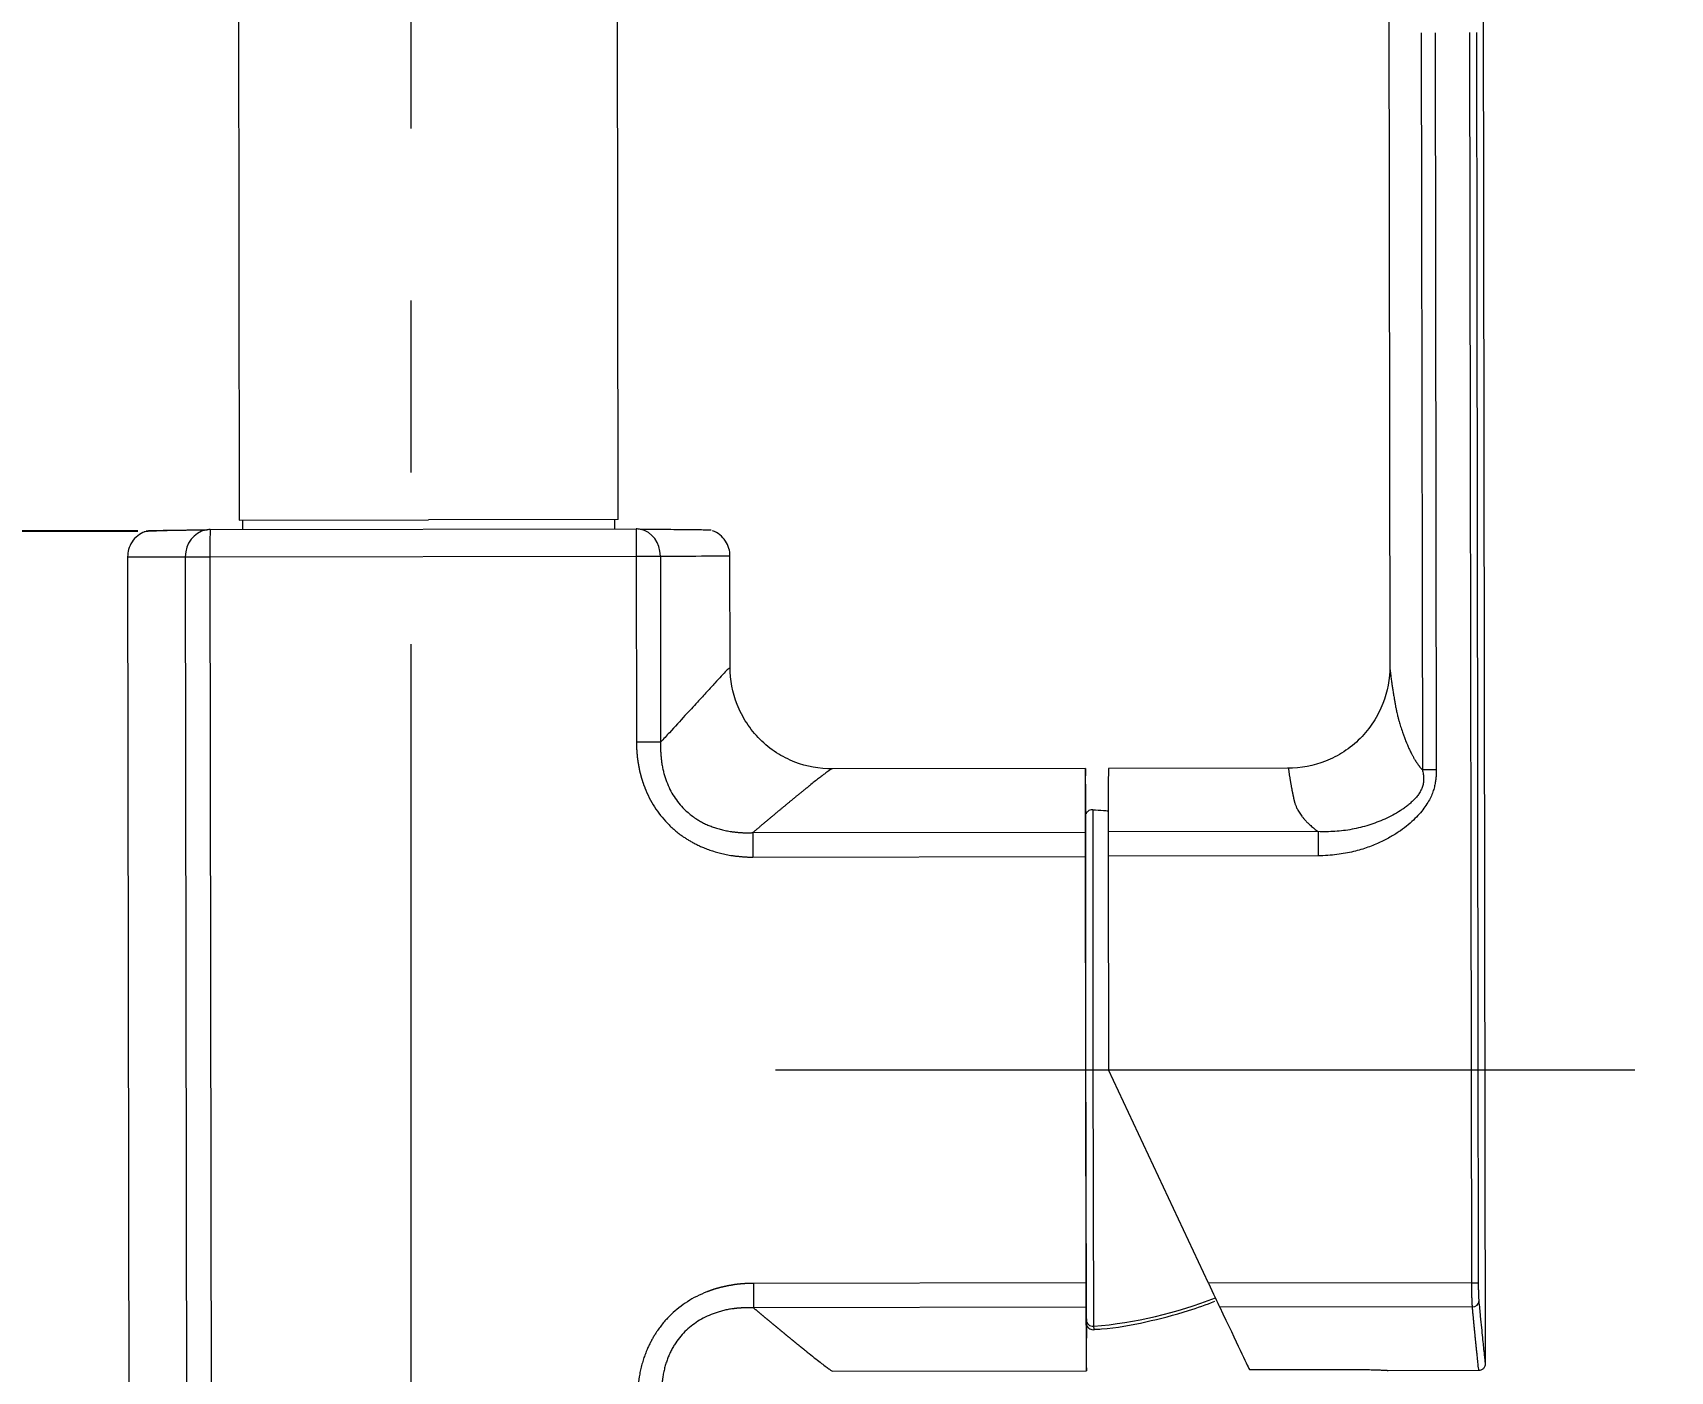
# Model space of a CAD drawing. Header units: millimetres. Extents: x 15183 to 15777, y -3358 to -2518.
# Drawn here: x 15282.4 to 15403.4, y -2968.8 to -2869.9 of the extents above; entities that cross this region are included whole.
import ezdxf

# ---------------------------------------------------------------- set-up
doc = ezdxf.new("R2010")
doc.units = ezdxf.units.MM
doc.linetypes.add('CENTERX2', pattern=[101.6, 63.5, -12.7, 12.7, -12.7])
doc.layers.add('CENTER', color=1, linetype='CENTERX2', lineweight=15)
doc.layers.add('DIM_', color=5, linetype='Continuous', lineweight=9)
doc.styles.get("Standard").update_dxf_attribs({"font": 'arial.ttf'})
doc.dimstyles.new('사본(2) STANDARD', dxfattribs={"dimscale": 0, "dimtxt": 4, "dimasz": 4, "dimexe": 1.25, "dimexo": 0.625, "dimgap": 1.5, "dimtad": 3, "dimtih": 1, "dimtoh": 1, "dimdec": 1, "dimzin": 9, "dimdsep": 46, "dimtxsty": 'Standard', "dimcen": 2.5, "dimclrd": 5, "dimclre": 5, "dimclrt": 5, "dimadec": 0, "dimazin": 0, "dimtfac": 1, "dimtdec": 1, "dimtmove": 0, "dimatfit": 3, "dimfxl": 1.25, "dimtfill": 1, "dimtolj": 1, "dimtzin": 0, "dimarcsym": 0})

# ---------------------------------------------------------------- blocks, each defined once
blk = doc.blocks.new('*D3')
at = {"layer": 'Defpoints', "color": 0, "transparency": 16777216}
for p in [(15499.23, -2698.98, 0), (15677.36, -2727.19, 0), (15544.69, -2774.91), (15389.53, -3036.59, 0), (15677.36, -3115.61, 0)]:
    blk.add_point(p, dxfattribs=at)
at = {"layer": 'DIM_', "color": 5, "lineweight": -2, "transparency": 16777216}
for start, end in [(252.71832, 260.18354), (261.81462, 269.28168)]:
    blk.add_arc((15677.36, -2150.75), 638.11, start, end, dxfattribs=at)
at = {"layer": 'DIM_', "color": 5, "transparency": 16777216}
for points in [[(15487.39, -2761.32), (15488.2, -2758.78), (15480.17, -2757.63)], [(15669.37, -2787.47), (15669.35, -2790.14), (15677.36, -2788.86)]]:
    blk.add_solid(points, dxfattribs=at)
at = {"layer": 'DIM_', "color": 5, "transparency": 16777216, "insert": (15577.54, -2781), "char_height": 8, "attachment_point": 5, "bg_fill": 3, "box_fill_scale": 1.1, "bg_fill_color": 256, "bg_fill_true_color": 13158600, "bg_fill_transparency": 0}
blk.add_mtext('\\A1;18°', dxfattribs=at)
blk = doc.blocks.new('*D12')
at = {"layer": 'Defpoints', "color": 0, "transparency": 16777216}
for p in [(15262.81, -2906.7), (15290.78, -2906.7), (15284.6, -3036.61)]:
    blk.add_point(p, dxfattribs=at)
at = {"layer": 'DIM_', "color": 5, "lineweight": -2, "transparency": 16777216}
for p, q in [((15290.16, -2906.7), (15261.56, -2906.7)), ((15262.81, -2914.7), (15262.81, -2966.07)), ((15262.81, -3028.61), (15262.81, -2977.24)), ((15283.98, -3036.61), (15261.56, -3036.61))]:
    blk.add_line(p, q, dxfattribs=at)
at = {"layer": 'DIM_', "color": 5, "transparency": 16777216}
for points in [[(15261.48, -2914.7), (15264.15, -2914.7), (15262.81, -2906.7)], [(15261.48, -3028.61), (15264.15, -3028.61), (15262.81, -3036.61)]]:
    blk.add_solid(points, dxfattribs=at)
at = {"layer": 'DIM_', "color": 5, "transparency": 16777216, "insert": (15262.81, -2971.66), "char_height": 8, "attachment_point": 5, "bg_fill": 3, "box_fill_scale": 1.1, "bg_fill_color": 256, "bg_fill_true_color": 13158600, "bg_fill_transparency": 0}
blk.add_mtext('\\A1;129.9', dxfattribs=at)

msp = doc.modelspace()

# ---------------------------------------------------------------- linework, layer by layer
at = {"linetype": 'Continuous', "lineweight": 18}
for p, q in [((15297.52, -2817.97), (15297.65, -2905.89)), ((15325.65, -2905.85), (15325.52, -2817.29)), ((15389.75, -2968.2), (15389.59, -2863.19)), ((15382.59, -2864.74), (15382.67, -2916.74)), ((15297.65, -2905.89), (15311.63, -2905.87)), ((15297.9, -2905.89), (15297.9, -2906.59)), ((15325.65, -2905.85), (15311.63, -2905.87)), ((15325.4, -2906.55), (15325.4, -2905.85)), ((15295.48, -2906.59), (15326.98, -2906.54)), ((15289.4, -2908.6), (15289.59, -3031.6)), ((15333.93, -2916.81), (15333.91, -2908.53)), ((15382.67, -2916.71), (15382.67, -2916.71)), ((15328.79, -2922.29), (15327, -2922.29)), ((15360.18, -2924.24), (15341.41, -2924.27)), ((15375.18, -2924.22), (15361.88, -2924.24)), ((15360.16, -2930.74), (15360.21, -2962.24)), ((15361.86, -2930.71), (15361.88, -2946.49)), ((15369.27, -2962.26), (15361.88, -2946.49)), ((15341.48, -2968.77), (15360.25, -2968.74)), ((15372.29, -2968.65), (15379.95, -2968.64)), ((15382.52, -2968.71), (15389.26, -2968.7))]:
    msp.add_line(p, q, dxfattribs=at)
at = {"linetype": 'Continuous', "lineweight": 13}
for p, q in [((15384.99, -2869.88), (15385.08, -2924.34)), ((15386.02, -2869.88), (15386.1, -2924.34)), ((15388.73, -2962.23), (15388.59, -2869.87)), ((15389.23, -2962.23), (15389.09, -2869.87)), ((15293.66, -2908.6), (15295.48, -2908.59)), ((15293.66, -2908.6), (15293.85, -3031.6)), ((15295.48, -2908.59), (15326.98, -2908.54)), ((15295.48, -2908.59), (15295.67, -3031.59)), ((15326.98, -2908.54), (15327, -2922.29)), ((15326.98, -2908.54), (15328.77, -2908.54)), ((15328.77, -2908.54), (15328.79, -2922.29)), ((15335.6, -2928.97), (15360.16, -2928.94)), ((15377.36, -2928.9), (15361.86, -2928.92)), ((15377.36, -2930.69), (15361.86, -2930.71)), ((15335.6, -2930.78), (15360.16, -2930.74)), ((15360.21, -2962.24), (15335.65, -2962.28)), ((15388.73, -2962.23), (15369.27, -2962.26)), ((15388.73, -2962.23), (15389.23, -2962.23)), ((15360.21, -2964.05), (15335.66, -2964.09)), ((15388.77, -2964.02), (15370.11, -2964.05))]:
    msp.add_line(p, q, dxfattribs=at)
at = {"linetype": 'Continuous', "lineweight": 18}
msp.add_polyline3d([(15386.1, -2924.34, 0), (15386.08, -2924.34, 0), (15386.06, -2924.34, 0), (15386.04, -2924.34, 0), (15386.02, -2924.34, 0), (15385.99, -2924.34, 0), (15385.97, -2924.34, 0), (15385.95, -2924.34, 0), (15385.93, -2924.34, 0), (15385.91, -2924.34, 0), (15385.89, -2924.34, 0), (15385.87, -2924.34, 0), (15385.84, -2924.34, 0), (15385.82, -2924.34, 0), (15385.8, -2924.34, 0), (15385.78, -2924.34, 0), (15385.76, -2924.34, 0), (15385.74, -2924.34, 0), (15385.72, -2924.34, 0), (15385.7, -2924.34, 0), (15385.67, -2924.34, 0), (15385.65, -2924.34, 0), (15385.63, -2924.34, 0), (15385.61, -2924.34, 0), (15385.59, -2924.34, 0), (15385.57, -2924.34, 0), (15385.55, -2924.34, 0), (15385.53, -2924.34, 0), (15385.51, -2924.34, 0), (15385.49, -2924.34, 0), (15385.47, -2924.34, 0), (15385.45, -2924.34, 0), (15385.43, -2924.34, 0), (15385.41, -2924.34, 0), (15385.39, -2924.34, 0), (15385.37, -2924.34, 0), (15385.35, -2924.34, 0), (15385.33, -2924.34, 0), (15385.31, -2924.34, 0), (15385.29, -2924.34, 0), (15385.27, -2924.34, 0), (15385.25, -2924.34, 0), (15385.23, -2924.34, 0), (15385.21, -2924.34, 0), (15385.19, -2924.34, 0), (15385.17, -2924.34, 0), (15385.15, -2924.34, 0), (15385.13, -2924.34, 0), (15385.11, -2924.34, 0), (15385.1, -2924.34, 0), (15385.08, -2924.34, 0)], dxfattribs=at)
at = {"linetype": 'Continuous', "lineweight": 13}
for centre, major_axis, ratio, start_param, end_param in [((15295.49, -2908.59), (0, 2), 0.913269, 0.175856, 1.570796), ((15295.49, -2908.59), (0, 2), 0.001544, 0, 1.570796), ((15326.98, -2908.54), (0, 2), 0.001544, 0, 1.570796), ((15326.98, -2908.54), (0, 2), 0.894568, 4.712389, 6.108434), ((15360.76, -2946.49), (-0.03, 19.21), 0.001544, 6.283105, 9.264834), ((15377.37, -2930.69), (0, -2), 0.001544, 3.603601, 4.712389), ((15335.66, -2962.28), (0, -2), 0.001544, 4.712389, 5.841588), ((15358, -2933.98), (32, 0.36), 0.987235, 4.788479, 5.078354), ((15388.77, -2963.57), (-0.498, -0.047), 0.894381, 1.487293, 3.038196), ((15360.74, -2964.96), (0.5, 0.006), 0.987235, 3.1319, 4.788479), ((15360.76, -2946.49), (-0.03, 19.21), 0.001544, 2.981649, 3.141779)]:
    msp.add_ellipse(centre, major_axis=major_axis, ratio=ratio, start_param=start_param, end_param=end_param, dxfattribs=at)
at = {"linetype": 'Continuous', "lineweight": 18}
for centre, major_axis, ratio, start_param, end_param in [((15295.49, -2908.59), (0, 2), 0.913269, 0, 0.175856), ((15326.98, -2908.54), (0, 2), 0.894568, 6.108434, 6.283185), ((15361.95, -2968.87), (-0.07, 44.62), 0.001544, 6.283185, 6.745195), ((15360.22, -2946.49), (-0.03, 18.71), 0.001544, 6.283108, 9.176968), ((15360.22, -2946.49), (0.03, -18.7), 0.001544, 3.141593, 6.283185), ((15335.61, -2930.78), (0, 2), 0.001544, 0.441598, 1.570797), ((15360.16, -2930.74), (0, 2), 0.001544, 0.441597, 1.570796), ((15361.86, -2930.71), (0, -2), 0.001544, 3.603602, 4.712389), ((15360.21, -2962.24), (0, 2), 0.001544, 1.570796, 2.699996), ((15369.27, -2962.26), (-0.94, 2), 0.001268, 1.570205, 2.678992), ((15351.45, -2924.13), (-20.88, 44.59), 0.001268, 2.678992, 3.082705)]:
    msp.add_ellipse(centre, major_axis=major_axis, ratio=ratio, start_param=start_param, end_param=end_param, dxfattribs=at)
for points, knots in [([(15290.67, -2906.74), (15290.48, -2906.81), (15290.13, -2907.02), (15289.7, -2907.48), (15289.45, -2908.03), (15289.4, -2908.41), (15289.4, -2908.6)], [0, 0, 0, 0, 0.255061, 0.514371, 0.765996, 1, 1, 1, 1]), ([(15295.16, -2906.63), (15294.47, -2906.63), (15293.2, -2906.65), (15291.73, -2906.68), (15290.81, -2906.72), (15290.6, -2906.76), (15290.6, -2906.77)], [0, 0, 0, 0, 0.24024, 0.492885, 0.746105, 1, 1, 1, 1]), ([(15295.27, -2906.63), (15294.82, -2906.63), (15293.72, -2906.64), (15292.27, -2906.66), (15291.17, -2906.68), (15290.84, -2906.69), (15290.78, -2906.7)], [0, 0, 0, 0, 0.171502, 0.447338, 0.723471, 1, 1, 1, 1]), ([(15332.53, -2906.64), (15332.46, -2906.63), (15332.14, -2906.62), (15331.04, -2906.6), (15329.41, -2906.59), (15328.04, -2906.58), (15327.29, -2906.58)], [0, 0, 0, 0, 0.253452, 0.506541, 0.759357, 1, 1, 1, 1]), ([(15333.91, -2908.53), (15333.91, -2908.34), (15333.86, -2907.96), (15333.61, -2907.41), (15333.18, -2906.95), (15332.83, -2906.75), (15332.63, -2906.67)], [0, 0, 0, 0, 0.234004, 0.485629, 0.744939, 1, 1, 1, 1]), ([(15328.77, -2908.54), (15332.07, -2908.54), (15333.85, -2908.53), (15333.91, -2908.53), (15333.91, -2908.53)], [0, 0, 0, 0, 0.959528, 1, 1, 1, 1]), ([(15341.5, -2924.27), (15340.51, -2924.27), (15339.09, -2924.01), (15337.31, -2923.11), (15336.09, -2922.12), (15335.11, -2920.91), (15334.19, -2919.14), (15333.93, -2917.71), (15333.93, -2916.73)], [0, 0, 0, 0, 0.239287, 0.368258, 0.500018, 0.631775, 0.76074, 1, 1, 1, 1]), ([(15382.67, -2916.65), (15382.67, -2917.63), (15382.41, -2919.06), (15381.5, -2920.84), (15380.52, -2922.05), (15379.31, -2923.04), (15377.53, -2923.95), (15376.11, -2924.22), (15375.12, -2924.22)], [0, 0, 0, 0, 0.239258, 0.368244, 0.500025, 0.631803, 0.760779, 1, 1, 1, 1]), ([(15360.21, -2927.8), (15360.2, -2925.43), (15360.18, -2922.88), (15360.16, -2925.81), (15360.16, -2928.94)], [0, 0, 0, 0, 0.465312, 1, 1, 1, 1]), ([(15360.73, -2927.29), (15360.68, -2927.28), (15360.58, -2927.28), (15360.44, -2927.34), (15360.33, -2927.42), (15360.26, -2927.51), (15360.24, -2927.56), (15360.23, -2927.59)], [0, 0, 0, 0, 0.215125, 0.478451, 0.691978, 0.872751, 1, 1, 1, 1]), ([(15361.86, -2927.39), (15361.75, -2927.38), (15361.37, -2927.35), (15361, -2927.33), (15360.74, -2927.32)], [0, 0, 0, 0, 0.31646, 1, 1, 1, 1]), ([(15360.21, -2964.05), (15360.23, -2967.18), (15360.25, -2970.11), (15360.27, -2967.54), (15360.27, -2965.14)], [0, 0, 0, 0, 0.532951, 1, 1, 1, 1]), ([(15360.8, -2965.67), (15360.99, -2965.67), (15362.29, -2965.6), (15364.64, -2965.17), (15367.42, -2964.44), (15369.1, -2963.85), (15369.75, -2963.59)], [0, 0, 0, 0, 0.062955, 0.42248, 0.774393, 1, 1, 1, 1]), ([(15360.26, -2965.34), (15360.26, -2965.34), (15360.27, -2965.37), (15360.3, -2965.44), (15360.37, -2965.54), (15360.49, -2965.65), (15360.66, -2965.7), (15360.79, -2965.71), (15360.85, -2965.69), (15360.86, -2965.69)], [0, 0, 0, 0, 0.009829, 0.12847, 0.302139, 0.510735, 0.73888, 0.973746, 1, 1, 1, 1]), ([(15389.25, -2968.7), (15389.31, -2968.7), (15389.44, -2968.68), (15389.61, -2968.56), (15389.73, -2968.38), (15389.75, -2968.26), (15389.75, -2968.19)], [0, 0, 0, 0, 0.244571, 0.500379, 0.756005, 1, 1, 1, 1]), ([(15379.95, -2968.64), (15380.03, -2968.64), (15380.12, -2968.64), (15380.29, -2968.64), (15380.45, -2968.64), (15380.62, -2968.64), (15380.72, -2968.64), (15380.74, -2968.64), (15380.78, -2968.64), (15380.8, -2968.64), (15380.86, -2968.64), (15380.9, -2968.65), (15381.02, -2968.65), (15381.17, -2968.65), (15381.32, -2968.66), (15381.43, -2968.66), (15381.48, -2968.66), (15381.53, -2968.66), (15381.56, -2968.66), (15381.58, -2968.66), (15381.66, -2968.67), (15381.79, -2968.67), (15381.96, -2968.68), (15382.06, -2968.68), (15382.13, -2968.69), (15382.16, -2968.69), (15382.2, -2968.69), (15382.22, -2968.69), (15382.28, -2968.69), (15382.35, -2968.7), (15382.41, -2968.7), (15382.45, -2968.7), (15382.46, -2968.7), (15382.48, -2968.7), (15382.49, -2968.71), (15382.52, -2968.71), (15382.54, -2968.71), (15382.55, -2968.71), (15382.55, -2968.71), (15382.55, -2968.71)], [0, 0, 0, 0, 0.062473, 0.062473, 0.124947, 0.18742, 0.18742, 0.203039, 0.203039, 0.218657, 0.218657, 0.249894, 0.249894, 0.312367, 0.374841, 0.374841, 0.406077, 0.421696, 0.421696, 0.437314, 0.437314, 0.499788, 0.562261, 0.624735, 0.624735, 0.655971, 0.655971, 0.687208, 0.687208, 0.749682, 0.812155, 0.812155, 0.843392, 0.843392, 0.874628, 0.874628, 0.937102, 0.999575, 1, 1, 1, 1])]:
    msp.add_open_spline(points, degree=3, knots=knots, dxfattribs=at)
for points in [[(15289.4, -2908.6), (15289.4, -2908.6), (15290.82, -2908.6), (15293.66, -2908.6)], [(15386.1, -2924.34), (15386.1, -2924.43), (15386.1, -2924.62), (15386.08, -2924.91), (15386.05, -2925.2), (15385.99, -2925.51), (15385.89, -2925.87), (15385.75, -2926.25), (15385.55, -2926.65), (15385.28, -2927.07), (15384.95, -2927.5), (15384.54, -2927.94), (15384.05, -2928.39), (15383.47, -2928.84), (15382.78, -2929.27), (15381.99, -2929.69), (15381.07, -2930.07), (15380.01, -2930.39), (15378.78, -2930.62), (15377.86, -2930.68), (15377.36, -2930.69)], [(15389.27, -2963.57), (15389.27, -2963.52), (15389.26, -2963.39), (15389.25, -2963.14), (15389.24, -2962.87), (15389.23, -2962.58), (15389.23, -2962.35), (15389.23, -2962.23)]]:
    msp.add_open_spline(points, degree=3, dxfattribs=at)
at = {"linetype": 'Continuous', "lineweight": 13}
for points, knots in [([(15333.93, -2916.79), (15333.93, -2916.78), (15333.89, -2916.79), (15333.67, -2916.99), (15333.3, -2917.38), (15332.82, -2917.91), (15332.22, -2918.55), (15331.49, -2919.35), (15330.57, -2920.35), (15329.64, -2921.37), (15329.01, -2922.05), (15328.79, -2922.29)], [0, 0, 0, 0, 0.101195, 0.221878, 0.338768, 0.448049, 0.553609, 0.664707, 0.789023, 0.928078, 1, 1, 1, 1]), ([(15382.67, -2916.71), (15382.67, -2916.72), (15382.67, -2916.72), (15382.67, -2916.75), (15382.67, -2916.8), (15382.68, -2916.9), (15382.7, -2917.07), (15382.73, -2917.29), (15382.75, -2917.5), (15382.78, -2917.66), (15382.8, -2917.86), (15382.84, -2918.11), (15382.88, -2918.4), (15382.94, -2918.73), (15382.98, -2918.97), (15383, -2919.12), (15383.01, -2919.17), (15383.02, -2919.21), (15383.03, -2919.25), (15383.03, -2919.28), (15383.04, -2919.3), (15383.04, -2919.32), (15383.04, -2919.35), (15383.05, -2919.37), (15383.05, -2919.39), (15383.06, -2919.42), (15383.06, -2919.47), (15383.08, -2919.56), (15383.1, -2919.68), (15383.13, -2919.81), (15383.15, -2919.95), (15383.19, -2920.11), (15383.23, -2920.3), (15383.29, -2920.52), (15383.37, -2920.8), (15383.47, -2921.14), (15383.59, -2921.49), (15383.7, -2921.82), (15383.79, -2922.06), (15383.88, -2922.29), (15383.98, -2922.51), (15384.06, -2922.72), (15384.15, -2922.89), (15384.21, -2923.02), (15384.27, -2923.13), (15384.32, -2923.23), (15384.36, -2923.31), (15384.41, -2923.4), (15384.45, -2923.48), (15384.5, -2923.55), (15384.54, -2923.62), (15384.58, -2923.68), (15384.61, -2923.74), (15384.65, -2923.8), (15384.69, -2923.85), (15384.73, -2923.91), (15384.77, -2923.96), (15384.81, -2924.01), (15384.85, -2924.06), (15384.88, -2924.11), (15384.92, -2924.16), (15384.96, -2924.21), (15385, -2924.25), (15385.04, -2924.3), (15385.06, -2924.32), (15385.08, -2924.34)], [0, 0, 0, 0, 0.006768, 0.054687, 0.10255, 0.150357, 0.233196, 0.315948, 0.354374, 0.392483, 0.430299, 0.482762, 0.534345, 0.585303, 0.635849, 0.642089, 0.648229, 0.65427, 0.660211, 0.663236, 0.666232, 0.669199, 0.672138, 0.675047, 0.677927, 0.680777, 0.683598, 0.696153, 0.708663, 0.721127, 0.733547, 0.745931, 0.761868, 0.777842, 0.79389, 0.817773, 0.84282, 0.857378, 0.873105, 0.883394, 0.895606, 0.909752, 0.916792, 0.923843, 0.930905, 0.935583, 0.940193, 0.944738, 0.949217, 0.95363, 0.95715, 0.960608, 0.964004, 0.967337, 0.970609, 0.97382, 0.97697, 0.980059, 0.983088, 0.986056, 0.988964, 0.991812, 0.994601, 0.99733, 1, 1, 1, 1]), ([(15327, -2922.29), (15327, -2922.31), (15327, -2922.34), (15327, -2922.39), (15327, -2922.44), (15327, -2922.49), (15327, -2922.55), (15327.01, -2922.6), (15327.01, -2922.65), (15327.01, -2922.7), (15327.01, -2922.75), (15327.01, -2922.8), (15327.02, -2922.85), (15327.02, -2922.9), (15327.02, -2922.95), (15327.03, -2923), (15327.03, -2923.05), (15327.03, -2923.1), (15327.04, -2923.14), (15327.04, -2923.19), (15327.05, -2923.24), (15327.05, -2923.29), (15327.06, -2923.34), (15327.06, -2923.39), (15327.07, -2923.44), (15327.07, -2923.48), (15327.08, -2923.53), (15327.09, -2923.58), (15327.09, -2923.63), (15327.1, -2923.67), (15327.11, -2923.72), (15327.11, -2923.77), (15327.12, -2923.81), (15327.13, -2923.86), (15327.14, -2923.91), (15327.14, -2923.95), (15327.15, -2924), (15327.16, -2924.04), (15327.17, -2924.09), (15327.18, -2924.13), (15327.19, -2924.18), (15327.19, -2924.22), (15327.2, -2924.27), (15327.21, -2924.31), (15327.22, -2924.36), (15327.23, -2924.4), (15327.24, -2924.45), (15327.25, -2924.49), (15327.26, -2924.53), (15327.27, -2924.58), (15327.28, -2924.62), (15327.3, -2924.66), (15327.31, -2924.7), (15327.32, -2924.75), (15327.33, -2924.79), (15327.34, -2924.83), (15327.35, -2924.87), (15327.36, -2924.92), (15327.38, -2924.96), (15327.39, -2925), (15327.4, -2925.04), (15327.41, -2925.08), (15327.43, -2925.12), (15327.44, -2925.16), (15327.45, -2925.2), (15327.47, -2925.24), (15327.48, -2925.28), (15327.49, -2925.32), (15327.51, -2925.36), (15327.52, -2925.4), (15327.53, -2925.44), (15327.55, -2925.48), (15327.56, -2925.52), (15327.58, -2925.55), (15327.59, -2925.59), (15327.61, -2925.63), (15327.71, -2925.9), (15327.94, -2926.4), (15328.32, -2927.08), (15328.77, -2927.7), (15329.27, -2928.28), (15329.83, -2928.81), (15330.31, -2929.18), (15330.68, -2929.42), (15330.91, -2929.56), (15331.15, -2929.7), (15331.41, -2929.83), (15331.67, -2929.96), (15331.98, -2930.1), (15332.32, -2930.23), (15332.71, -2930.36), (15333.11, -2930.48), (15333.53, -2930.57), (15333.85, -2930.64), (15334.07, -2930.67), (15334.17, -2930.68), (15334.27, -2930.7), (15334.38, -2930.71), (15334.48, -2930.72), (15334.59, -2930.73), (15334.69, -2930.74), (15334.79, -2930.75), (15334.89, -2930.76), (15335, -2930.77), (15335.1, -2930.77), (15335.2, -2930.78), (15335.3, -2930.78), (15335.4, -2930.78), (15335.5, -2930.78), (15335.57, -2930.78), (15335.6, -2930.78)], [0, 0, 0, 0, 0.003803, 0.007596, 0.011379, 0.015151, 0.018912, 0.022662, 0.026402, 0.030132, 0.03385, 0.037558, 0.041255, 0.044941, 0.048616, 0.052281, 0.055934, 0.059577, 0.063208, 0.066829, 0.070439, 0.074037, 0.077625, 0.081202, 0.084767, 0.088322, 0.091865, 0.095398, 0.098919, 0.10243, 0.105929, 0.109417, 0.112895, 0.116361, 0.119816, 0.12326, 0.126694, 0.130116, 0.133527, 0.136927, 0.140317, 0.143695, 0.147062, 0.150418, 0.153763, 0.157097, 0.160419, 0.163731, 0.167031, 0.17032, 0.173598, 0.176865, 0.18012, 0.183364, 0.186597, 0.189819, 0.19303, 0.196229, 0.199417, 0.202594, 0.205759, 0.208914, 0.212057, 0.215189, 0.218309, 0.221419, 0.224517, 0.227604, 0.230679, 0.233744, 0.236797, 0.23984, 0.242871, 0.245891, 0.2489, 0.251897, 0.254884, 0.314139, 0.371921, 0.428219, 0.482986, 0.540161, 0.598536, 0.617742, 0.637608, 0.658135, 0.679321, 0.701162, 0.723652, 0.752774, 0.782794, 0.813719, 0.845544, 0.878257, 0.886057, 0.893831, 0.901579, 0.909303, 0.917001, 0.924674, 0.932322, 0.939944, 0.947541, 0.955113, 0.962659, 0.97018, 0.977674, 0.985142, 0.992584, 1, 1, 1, 1]), ([(15328.79, -2922.29), (15328.79, -2922.3), (15328.79, -2922.33), (15328.79, -2922.38), (15328.79, -2922.42), (15328.79, -2922.47), (15328.79, -2922.52), (15328.79, -2922.56), (15328.78, -2922.61), (15328.78, -2922.65), (15328.78, -2922.7), (15328.78, -2922.74), (15328.79, -2922.78), (15328.79, -2922.83), (15328.79, -2922.87), (15328.79, -2922.92), (15328.79, -2922.96), (15328.79, -2923), (15328.79, -2923.04), (15328.8, -2923.09), (15328.8, -2923.13), (15328.8, -2923.17), (15328.8, -2923.21), (15328.81, -2923.25), (15328.81, -2923.29), (15328.81, -2923.34), (15328.82, -2923.38), (15328.82, -2923.42), (15328.82, -2923.46), (15328.83, -2923.5), (15328.83, -2923.54), (15328.84, -2923.57), (15328.84, -2923.61), (15328.84, -2923.65), (15328.85, -2923.69), (15328.85, -2923.73), (15328.87, -2923.87), (15328.91, -2924.11), (15328.99, -2924.44), (15329.07, -2924.75), (15329.2, -2925.16), (15329.4, -2925.64), (15329.69, -2926.19), (15330.03, -2926.69), (15330.39, -2927.1), (15330.73, -2927.43), (15331.05, -2927.7), (15331.36, -2927.92), (15331.67, -2928.11), (15331.96, -2928.27), (15332.27, -2928.42), (15332.59, -2928.54), (15332.93, -2928.66), (15333.28, -2928.76), (15333.65, -2928.84), (15333.92, -2928.89), (15334.1, -2928.91), (15334.17, -2928.92), (15334.25, -2928.93), (15334.32, -2928.94), (15334.4, -2928.95), (15334.48, -2928.95), (15334.56, -2928.96), (15334.64, -2928.97), (15334.72, -2928.97), (15334.81, -2928.98), (15334.89, -2928.98), (15334.98, -2928.98), (15335.06, -2928.98), (15335.15, -2928.98), (15335.24, -2928.98), (15335.33, -2928.98), (15335.42, -2928.98), (15335.51, -2928.98), (15335.57, -2928.98), (15335.6, -2928.97)], [0, 0, 0, 0, 0.004267, 0.008513, 0.012738, 0.016941, 0.021123, 0.025283, 0.029421, 0.033537, 0.037631, 0.041703, 0.045753, 0.049781, 0.053786, 0.057769, 0.061729, 0.065667, 0.069582, 0.073475, 0.077344, 0.08119, 0.085014, 0.088814, 0.092591, 0.096345, 0.100076, 0.103783, 0.107466, 0.111126, 0.114762, 0.118375, 0.121963, 0.125528, 0.129069, 0.132586, 0.136078, 0.167953, 0.198915, 0.22895, 0.258046, 0.316044, 0.371895, 0.427409, 0.482441, 0.519902, 0.557615, 0.595625, 0.625789, 0.656459, 0.687647, 0.719364, 0.751425, 0.78473, 0.819267, 0.85502, 0.86174, 0.868564, 0.875491, 0.882522, 0.889656, 0.896892, 0.90423, 0.911669, 0.919208, 0.926848, 0.934587, 0.942425, 0.950361, 0.958394, 0.966525, 0.974751, 0.983073, 0.99149, 1, 1, 1, 1]), ([(15341.43, -2924.27), (15341.43, -2924.27), (15341.41, -2924.28), (15341.36, -2924.3), (15341.27, -2924.36), (15341.15, -2924.45), (15340.99, -2924.57), (15340.78, -2924.73), (15340.53, -2924.92), (15340.23, -2925.15), (15339.99, -2925.34), (15339.84, -2925.47), (15339.79, -2925.51), (15339.74, -2925.55), (15339.68, -2925.59), (15339.63, -2925.64), (15339.58, -2925.68), (15339.52, -2925.72), (15339.46, -2925.77), (15339.41, -2925.82), (15339.35, -2925.86), (15339.29, -2925.91), (15339.23, -2925.96), (15339.17, -2926.01), (15339.11, -2926.06), (15339.05, -2926.11), (15338.98, -2926.16), (15338.92, -2926.21), (15338.86, -2926.26), (15338.79, -2926.32), (15338.72, -2926.37), (15338.66, -2926.43), (15338.59, -2926.48), (15338.52, -2926.54), (15338.45, -2926.6), (15338.38, -2926.65), (15338.31, -2926.71), (15338.24, -2926.77), (15338.17, -2926.83), (15338.09, -2926.89), (15338.02, -2926.95), (15337.94, -2927.02), (15337.87, -2927.08), (15337.79, -2927.14), (15337.71, -2927.21), (15337.63, -2927.27), (15337.55, -2927.34), (15337.47, -2927.4), (15337.39, -2927.47), (15337.31, -2927.54), (15337.23, -2927.61), (15337.15, -2927.68), (15337.06, -2927.75), (15336.98, -2927.82), (15336.89, -2927.89), (15336.8, -2927.96), (15336.72, -2928.04), (15336.63, -2928.11), (15336.54, -2928.19), (15336.45, -2928.26), (15336.36, -2928.34), (15336.27, -2928.41), (15336.18, -2928.49), (15336.08, -2928.57), (15335.99, -2928.65), (15335.89, -2928.73), (15335.8, -2928.81), (15335.7, -2928.89), (15335.64, -2928.95), (15335.6, -2928.97)], [0, 0, 0, 0, 0.0324, 0.082398, 0.132531, 0.182877, 0.233511, 0.290949, 0.349037, 0.407873, 0.467557, 0.476029, 0.484521, 0.493034, 0.501568, 0.510123, 0.518699, 0.527298, 0.535918, 0.54456, 0.553225, 0.561913, 0.570623, 0.579357, 0.588114, 0.596895, 0.6057, 0.614529, 0.623382, 0.63226, 0.641162, 0.65009, 0.659043, 0.668022, 0.677026, 0.686057, 0.695113, 0.704196, 0.713306, 0.722442, 0.731605, 0.740796, 0.750014, 0.75926, 0.768534, 0.777836, 0.787167, 0.796525, 0.805913, 0.81533, 0.824775, 0.83425, 0.843755, 0.853289, 0.862853, 0.872448, 0.882072, 0.891727, 0.901413, 0.91113, 0.920878, 0.930657, 0.940467, 0.950309, 0.960183, 0.970089, 0.980027, 0.989997, 1, 1, 1, 1]), ([(15375.18, -2924.22), (15375.18, -2924.22), (15375.18, -2924.22), (15375.18, -2924.25), (15375.19, -2924.3), (15375.2, -2924.38), (15375.21, -2924.47), (15375.22, -2924.57), (15375.24, -2924.67), (15375.25, -2924.78), (15375.27, -2924.88), (15375.29, -2924.99), (15375.3, -2925.09), (15375.32, -2925.19), (15375.34, -2925.29), (15375.35, -2925.38), (15375.37, -2925.47), (15375.38, -2925.56), (15375.4, -2925.64), (15375.42, -2925.72), (15375.43, -2925.79), (15375.44, -2925.86), (15375.46, -2925.92), (15375.47, -2925.98), (15375.48, -2926.03), (15375.49, -2926.08), (15375.5, -2926.13), (15375.51, -2926.17), (15375.51, -2926.2), (15375.52, -2926.24), (15375.53, -2926.28), (15375.54, -2926.32), (15375.55, -2926.35), (15375.55, -2926.39), (15375.56, -2926.43), (15375.57, -2926.47), (15375.58, -2926.51), (15375.59, -2926.55), (15375.6, -2926.59), (15375.61, -2926.64), (15375.62, -2926.69), (15375.64, -2926.75), (15375.66, -2926.81), (15375.69, -2926.89), (15375.72, -2926.98), (15375.76, -2927.08), (15375.81, -2927.19), (15375.88, -2927.32), (15375.96, -2927.46), (15376.06, -2927.61), (15376.17, -2927.77), (15376.3, -2927.92), (15376.44, -2928.09), (15376.61, -2928.27), (15376.83, -2928.47), (15377.08, -2928.68), (15377.27, -2928.82), (15377.36, -2928.9)], [0, 0, 0, 0, 0.021862, 0.083697, 0.140631, 0.191862, 0.238015, 0.279818, 0.31785, 0.352557, 0.384296, 0.413381, 0.440091, 0.464669, 0.487329, 0.508263, 0.527609, 0.545467, 0.561917, 0.577038, 0.590894, 0.603525, 0.61496, 0.625255, 0.634505, 0.642824, 0.650342, 0.657217, 0.66364, 0.669815, 0.6759, 0.681968, 0.688039, 0.694118, 0.700209, 0.706309, 0.712397, 0.718479, 0.724671, 0.731224, 0.738451, 0.746624, 0.755919, 0.766416, 0.778109, 0.790977, 0.805208, 0.821154, 0.838599, 0.856607, 0.874521, 0.892388, 0.910736, 0.930397, 0.952226, 0.976748, 1, 1, 1, 1]), ([(15385.08, -2924.34), (15385.1, -2924.44), (15385.13, -2924.55), (15385.16, -2924.76), (15385.17, -2924.86), (15385.17, -2925.07), (15385.17, -2925.17), (15385.14, -2925.37), (15385.12, -2925.47), (15385.06, -2925.66), (15385.02, -2925.75), (15384.93, -2925.93), (15384.88, -2926.02), (15384.77, -2926.19), (15384.7, -2926.27), (15384.57, -2926.43), (15384.5, -2926.5), (15384.36, -2926.65), (15384.28, -2926.72), (15384.12, -2926.86), (15384.04, -2926.93), (15383.87, -2927.06), (15383.79, -2927.12), (15383.61, -2927.25), (15383.53, -2927.31), (15383.26, -2927.48), (15383.07, -2927.59), (15382.7, -2927.79), (15382.5, -2927.88), (15382.12, -2928.06), (15381.92, -2928.14), (15381.52, -2928.29), (15381.32, -2928.36), (15380.71, -2928.55), (15380.3, -2928.65), (15379.46, -2928.81), (15379.04, -2928.86), (15378.2, -2928.91), (15377.78, -2928.92), (15377.36, -2928.9)], [0, 0, 0, 0, 0.03125, 0.03125, 0.0625, 0.0625, 0.09375, 0.09375, 0.125, 0.125, 0.15625, 0.15625, 0.1875, 0.1875, 0.21875, 0.21875, 0.25, 0.25, 0.28125, 0.28125, 0.3125, 0.3125, 0.34375, 0.34375, 0.375, 0.375, 0.4375, 0.4375, 0.5, 0.5, 0.5625, 0.5625, 0.625, 0.625, 0.75, 0.75, 0.875, 0.875, 1, 1, 1, 1]), ([(15335.65, -2962.28), (15335.64, -2962.28), (15335.6, -2962.28), (15335.55, -2962.28), (15335.49, -2962.28), (15335.44, -2962.28), (15335.39, -2962.28), (15335.34, -2962.29), (15335.29, -2962.29), (15335.23, -2962.29), (15335.18, -2962.29), (15335.13, -2962.29), (15335.08, -2962.3), (15335.03, -2962.3), (15334.98, -2962.3), (15334.93, -2962.31), (15334.87, -2962.31), (15334.82, -2962.31), (15334.77, -2962.32), (15334.72, -2962.32), (15334.67, -2962.33), (15334.62, -2962.33), (15334.57, -2962.34), (15334.52, -2962.34), (15334.48, -2962.35), (15334.43, -2962.35), (15334.38, -2962.36), (15334.33, -2962.37), (15334.28, -2962.37), (15334.23, -2962.38), (15334.18, -2962.39), (15334.14, -2962.39), (15334.09, -2962.4), (15334.04, -2962.41), (15333.99, -2962.42), (15333.95, -2962.43), (15333.9, -2962.43), (15333.85, -2962.44), (15333.81, -2962.45), (15333.76, -2962.46), (15333.71, -2962.47), (15333.67, -2962.48), (15333.62, -2962.49), (15333.58, -2962.5), (15333.53, -2962.51), (15333.49, -2962.52), (15333.44, -2962.53), (15333.4, -2962.54), (15333.35, -2962.55), (15333.31, -2962.56), (15333.26, -2962.57), (15333.22, -2962.58), (15333.18, -2962.59), (15333.13, -2962.6), (15333.09, -2962.62), (15333.05, -2962.63), (15333.01, -2962.64), (15332.96, -2962.65), (15332.92, -2962.66), (15332.88, -2962.68), (15332.84, -2962.69), (15332.8, -2962.7), (15332.75, -2962.71), (15332.71, -2962.73), (15332.67, -2962.74), (15332.63, -2962.75), (15332.59, -2962.77), (15332.55, -2962.78), (15332.51, -2962.8), (15332.47, -2962.81), (15332.43, -2962.82), (15332.39, -2962.84), (15332.35, -2962.85), (15332.31, -2962.87), (15332.28, -2962.88), (15332.24, -2962.9), (15331.96, -2963), (15331.45, -2963.23), (15330.77, -2963.62), (15330.14, -2964.07), (15329.66, -2964.48), (15329.3, -2964.84), (15329.04, -2965.13), (15328.8, -2965.43), (15328.59, -2965.71), (15328.42, -2965.97), (15328.28, -2966.2), (15328.14, -2966.44), (15328.01, -2966.69), (15327.88, -2966.95), (15327.75, -2967.25), (15327.62, -2967.58), (15327.49, -2967.96), (15327.38, -2968.36), (15327.28, -2968.77), (15327.22, -2969.08), (15327.19, -2969.3), (15327.17, -2969.4), (15327.16, -2969.5), (15327.15, -2969.6), (15327.13, -2969.7), (15327.12, -2969.8), (15327.11, -2969.9), (15327.11, -2970), (15327.1, -2970.1), (15327.09, -2970.2), (15327.09, -2970.3), (15327.08, -2970.4), (15327.08, -2970.5), (15327.08, -2970.6), (15327.08, -2970.7), (15327.08, -2970.77), (15327.08, -2970.8)], [0, 0, 0, 0, 0.003915, 0.007819, 0.011712, 0.015593, 0.019462, 0.02332, 0.027166, 0.031, 0.034823, 0.038634, 0.042433, 0.04622, 0.049996, 0.053759, 0.057511, 0.061251, 0.064978, 0.068694, 0.072398, 0.07609, 0.07977, 0.083438, 0.087094, 0.090738, 0.09437, 0.09799, 0.101598, 0.105194, 0.108777, 0.112349, 0.115909, 0.119457, 0.122993, 0.126516, 0.130028, 0.133528, 0.137016, 0.140492, 0.143956, 0.147407, 0.150847, 0.154275, 0.15769, 0.161094, 0.164485, 0.167865, 0.171232, 0.174587, 0.177929, 0.18126, 0.184578, 0.187884, 0.191178, 0.19446, 0.197729, 0.200986, 0.204231, 0.207464, 0.210685, 0.213893, 0.217089, 0.220273, 0.223445, 0.226604, 0.229752, 0.232887, 0.23601, 0.23912, 0.242219, 0.245306, 0.24838, 0.251442, 0.254493, 0.257531, 0.260557, 0.320787, 0.37923, 0.435878, 0.490681, 0.519163, 0.547843, 0.576716, 0.605773, 0.624877, 0.644575, 0.664869, 0.685756, 0.707233, 0.729293, 0.757978, 0.78749, 0.817834, 0.849008, 0.880997, 0.888592, 0.896166, 0.903719, 0.911252, 0.918763, 0.926254, 0.933724, 0.941173, 0.948601, 0.956009, 0.963394, 0.970759, 0.978102, 0.985423, 0.992723, 1, 1, 1, 1]), ([(15388.77, -2964.02), (15388.77, -2964.02), (15388.77, -2964.01), (15388.77, -2964), (15388.77, -2963.99), (15388.77, -2963.98), (15388.77, -2963.97), (15388.77, -2963.96), (15388.77, -2963.95), (15388.77, -2963.94), (15388.77, -2963.93), (15388.77, -2963.92), (15388.77, -2963.91), (15388.77, -2963.89), (15388.76, -2963.88), (15388.76, -2963.87), (15388.76, -2963.86), (15388.76, -2963.85), (15388.76, -2963.84), (15388.76, -2963.82), (15388.76, -2963.81), (15388.76, -2963.8), (15388.76, -2963.78), (15388.76, -2963.77), (15388.76, -2963.76), (15388.76, -2963.75), (15388.76, -2963.73), (15388.76, -2963.72), (15388.76, -2963.71), (15388.76, -2963.69), (15388.76, -2963.68), (15388.75, -2963.66), (15388.75, -2963.65), (15388.75, -2963.64), (15388.75, -2963.62), (15388.75, -2963.61), (15388.75, -2963.59), (15388.75, -2963.58), (15388.75, -2963.56), (15388.75, -2963.55), (15388.75, -2963.54), (15388.75, -2963.52), (15388.75, -2963.51), (15388.75, -2963.49), (15388.75, -2963.48), (15388.75, -2963.46), (15388.75, -2963.44), (15388.75, -2963.43), (15388.75, -2963.41), (15388.75, -2963.4), (15388.75, -2963.38), (15388.75, -2963.37), (15388.75, -2963.35), (15388.74, -2963.34), (15388.74, -2963.32), (15388.74, -2963.3), (15388.74, -2963.29), (15388.74, -2963.27), (15388.74, -2963.26), (15388.74, -2963.24), (15388.74, -2963.22), (15388.74, -2963.21), (15388.74, -2963.19), (15388.74, -2963.18), (15388.74, -2963.16), (15388.74, -2963.14), (15388.74, -2963.13), (15388.74, -2963.11), (15388.74, -2963.09), (15388.74, -2963.08), (15388.74, -2963.06), (15388.74, -2963.04), (15388.74, -2963.03), (15388.74, -2963.01), (15388.74, -2962.99), (15388.74, -2962.98), (15388.74, -2962.96), (15388.74, -2962.94), (15388.74, -2962.93), (15388.74, -2962.91), (15388.74, -2962.89), (15388.74, -2962.88), (15388.74, -2962.86), (15388.74, -2962.84), (15388.73, -2962.83), (15388.73, -2962.81), (15388.73, -2962.79), (15388.73, -2962.78), (15388.73, -2962.76), (15388.73, -2962.74), (15388.73, -2962.73), (15388.73, -2962.71), (15388.73, -2962.69), (15388.73, -2962.67), (15388.73, -2962.66), (15388.73, -2962.64), (15388.73, -2962.62), (15388.73, -2962.61), (15388.73, -2962.59), (15388.73, -2962.57), (15388.73, -2962.56), (15388.73, -2962.54), (15388.73, -2962.52), (15388.73, -2962.51), (15388.73, -2962.49), (15388.73, -2962.47), (15388.73, -2962.46), (15388.73, -2962.44), (15388.73, -2962.43), (15388.73, -2962.41), (15388.73, -2962.39), (15388.73, -2962.38), (15388.73, -2962.36), (15388.73, -2962.34), (15388.73, -2962.33), (15388.73, -2962.31), (15388.73, -2962.29), (15388.73, -2962.28), (15388.73, -2962.26), (15388.73, -2962.25), (15388.73, -2962.24), (15388.73, -2962.23)], [0, 0, 0, 0, 0.009583, 0.019145, 0.028688, 0.038211, 0.047713, 0.057196, 0.066659, 0.076101, 0.085524, 0.094927, 0.104309, 0.113672, 0.123015, 0.132337, 0.14164, 0.150923, 0.160185, 0.169428, 0.178651, 0.187853, 0.197036, 0.206199, 0.215341, 0.224464, 0.233567, 0.242649, 0.251712, 0.260755, 0.269777, 0.27878, 0.287763, 0.296726, 0.305668, 0.314591, 0.323494, 0.332376, 0.341239, 0.350082, 0.358905, 0.367707, 0.37649, 0.385253, 0.393996, 0.402719, 0.411421, 0.420104, 0.428767, 0.43741, 0.446033, 0.454636, 0.463219, 0.471782, 0.480325, 0.488847, 0.49735, 0.505833, 0.514296, 0.522739, 0.531162, 0.539566, 0.547949, 0.556312, 0.564655, 0.572978, 0.581281, 0.589564, 0.597828, 0.606071, 0.614294, 0.622497, 0.630681, 0.638844, 0.646987, 0.655111, 0.663214, 0.671297, 0.679361, 0.687404, 0.695428, 0.703431, 0.711415, 0.719379, 0.727322, 0.735246, 0.74315, 0.751033, 0.758897, 0.766741, 0.774565, 0.782369, 0.790153, 0.797917, 0.805661, 0.813385, 0.821089, 0.828773, 0.836437, 0.844081, 0.851705, 0.85931, 0.866894, 0.874458, 0.882003, 0.889527, 0.897032, 0.904516, 0.911981, 0.919426, 0.92685, 0.934255, 0.94164, 0.949005, 0.956349, 0.963674, 0.970979, 0.978264, 0.98553, 0.992775, 1, 1, 1, 1]), ([(15335.66, -2964.09), (15335.64, -2964.09), (15335.61, -2964.09), (15335.56, -2964.08), (15335.51, -2964.08), (15335.47, -2964.08), (15335.42, -2964.08), (15335.37, -2964.08), (15335.32, -2964.08), (15335.28, -2964.08), (15335.23, -2964.08), (15335.19, -2964.08), (15335.14, -2964.08), (15335.1, -2964.08), (15335.05, -2964.08), (15335.01, -2964.08), (15334.96, -2964.08), (15334.92, -2964.09), (15334.87, -2964.09), (15334.83, -2964.09), (15334.79, -2964.09), (15334.74, -2964.1), (15334.7, -2964.1), (15334.66, -2964.1), (15334.62, -2964.1), (15334.57, -2964.11), (15334.53, -2964.11), (15334.49, -2964.12), (15334.45, -2964.12), (15334.41, -2964.12), (15334.37, -2964.13), (15334.33, -2964.13), (15334.29, -2964.14), (15334.25, -2964.14), (15334.21, -2964.15), (15334.17, -2964.15), (15334.03, -2964.17), (15333.79, -2964.21), (15333.45, -2964.28), (15333.12, -2964.37), (15332.71, -2964.5), (15332.22, -2964.7), (15331.66, -2964.99), (15331.15, -2965.34), (15330.69, -2965.73), (15330.26, -2966.18), (15329.95, -2966.59), (15329.73, -2966.95), (15329.57, -2967.24), (15329.42, -2967.55), (15329.29, -2967.86), (15329.18, -2968.19), (15329.08, -2968.53), (15329, -2968.89), (15328.95, -2969.16), (15328.93, -2969.34), (15328.92, -2969.41), (15328.91, -2969.49), (15328.9, -2969.57), (15328.89, -2969.65), (15328.88, -2969.73), (15328.88, -2969.82), (15328.87, -2969.9), (15328.87, -2969.99), (15328.86, -2970.07), (15328.86, -2970.16), (15328.86, -2970.25), (15328.86, -2970.34), (15328.86, -2970.43), (15328.86, -2970.52), (15328.86, -2970.61), (15328.86, -2970.7), (15328.87, -2970.77), (15328.87, -2970.8)], [0, 0, 0, 0, 0.004443, 0.008861, 0.013254, 0.017621, 0.021964, 0.026281, 0.030572, 0.034838, 0.039078, 0.043292, 0.047481, 0.051643, 0.055779, 0.059889, 0.063972, 0.068029, 0.072059, 0.076063, 0.08004, 0.08399, 0.087912, 0.091808, 0.095677, 0.099518, 0.103332, 0.107118, 0.110877, 0.114608, 0.118311, 0.121987, 0.125634, 0.129254, 0.132845, 0.136408, 0.139943, 0.172749, 0.20452, 0.235238, 0.264887, 0.323976, 0.380592, 0.436586, 0.491805, 0.54793, 0.604379, 0.634198, 0.664431, 0.695092, 0.726195, 0.757708, 0.790323, 0.82403, 0.858816, 0.865824, 0.872934, 0.880144, 0.887454, 0.894864, 0.902372, 0.90998, 0.917686, 0.925489, 0.933389, 0.941385, 0.949477, 0.957664, 0.965946, 0.974321, 0.982789, 0.991349, 1, 1, 1, 1]), ([(15335.66, -2964.09), (15335.68, -2964.1), (15335.71, -2964.13), (15335.76, -2964.18), (15335.81, -2964.22), (15335.87, -2964.26), (15335.92, -2964.31), (15335.97, -2964.35), (15336.02, -2964.39), (15336.07, -2964.44), (15336.12, -2964.48), (15336.17, -2964.52), (15336.22, -2964.56), (15336.27, -2964.6), (15336.32, -2964.64), (15336.37, -2964.69), (15336.42, -2964.73), (15336.47, -2964.77), (15336.52, -2964.81), (15336.57, -2964.85), (15336.62, -2964.89), (15336.66, -2964.93), (15336.71, -2964.97), (15336.76, -2965.01), (15336.81, -2965.05), (15336.85, -2965.09), (15336.9, -2965.13), (15336.95, -2965.17), (15336.99, -2965.2), (15337.04, -2965.24), (15337.08, -2965.28), (15337.13, -2965.32), (15337.18, -2965.36), (15337.22, -2965.39), (15337.27, -2965.43), (15337.31, -2965.47), (15337.35, -2965.5), (15337.4, -2965.54), (15337.44, -2965.58), (15337.49, -2965.61), (15337.53, -2965.65), (15337.57, -2965.69), (15337.62, -2965.72), (15337.66, -2965.76), (15337.7, -2965.79), (15337.74, -2965.83), (15337.79, -2965.86), (15337.83, -2965.9), (15337.87, -2965.93), (15337.91, -2965.96), (15337.95, -2966), (15337.99, -2966.03), (15338.03, -2966.06), (15338.07, -2966.1), (15338.11, -2966.13), (15338.15, -2966.16), (15338.19, -2966.2), (15338.23, -2966.23), (15338.27, -2966.26), (15338.31, -2966.29), (15338.35, -2966.32), (15338.39, -2966.36), (15338.43, -2966.39), (15338.46, -2966.42), (15338.5, -2966.45), (15338.54, -2966.48), (15338.58, -2966.51), (15338.61, -2966.54), (15338.65, -2966.57), (15338.69, -2966.6), (15338.72, -2966.63), (15338.76, -2966.66), (15338.8, -2966.69), (15338.83, -2966.72), (15338.87, -2966.75), (15338.9, -2966.78), (15338.94, -2966.8), (15338.97, -2966.83), (15339.01, -2966.86), (15339.04, -2966.89), (15339.08, -2966.92), (15339.11, -2966.94), (15339.14, -2966.97), (15339.18, -2967), (15339.21, -2967.02), (15339.24, -2967.05), (15339.27, -2967.08), (15339.31, -2967.1), (15339.34, -2967.13), (15339.37, -2967.15), (15339.4, -2967.18), (15339.43, -2967.2), (15339.46, -2967.23), (15339.5, -2967.25), (15339.53, -2967.28), (15339.56, -2967.3), (15339.59, -2967.33), (15339.79, -2967.49), (15340.15, -2967.78), (15340.59, -2968.12), (15340.95, -2968.4), (15341.22, -2968.6), (15341.4, -2968.72), (15341.48, -2968.77), (15341.5, -2968.77), (15341.5, -2968.77)], [0, 0, 0, 0, 0.005383, 0.010756, 0.01612, 0.021474, 0.02682, 0.032156, 0.037482, 0.0428, 0.048108, 0.053407, 0.058697, 0.063978, 0.06925, 0.074512, 0.079766, 0.085011, 0.090246, 0.095473, 0.100691, 0.1059, 0.1111, 0.116291, 0.121474, 0.126647, 0.131812, 0.136968, 0.142116, 0.147255, 0.152385, 0.157506, 0.16262, 0.167724, 0.17282, 0.177908, 0.182987, 0.188057, 0.19312, 0.198174, 0.203219, 0.208257, 0.213286, 0.218307, 0.223319, 0.228324, 0.23332, 0.238309, 0.243289, 0.248261, 0.253225, 0.258182, 0.26313, 0.26807, 0.273003, 0.277928, 0.282845, 0.287754, 0.292655, 0.297549, 0.302435, 0.307314, 0.312184, 0.317048, 0.321903, 0.326752, 0.331592, 0.336426, 0.341252, 0.34607, 0.350882, 0.355686, 0.360482, 0.365272, 0.370054, 0.37483, 0.379598, 0.384359, 0.389113, 0.39386, 0.3986, 0.403333, 0.408059, 0.412779, 0.417491, 0.422197, 0.426896, 0.431588, 0.436274, 0.440953, 0.445625, 0.450291, 0.454951, 0.459604, 0.46425, 0.46889, 0.473524, 0.478151, 0.564772, 0.649549, 0.732767, 0.814725, 0.895734, 0.976115, 1, 1, 1, 1]), ([(15389.25, -2968.7), (15389.25, -2968.7), (15389.25, -2968.7), (15389.24, -2968.65), (15389.21, -2968.42), (15389.17, -2968.03), (15389.13, -2967.65), (15389.11, -2967.41), (15389.1, -2967.37), (15389.1, -2967.32), (15389.09, -2967.28), (15389.09, -2967.23), (15389.08, -2967.19), (15389.08, -2967.14), (15389.07, -2967.09), (15389.07, -2967.05), (15389.06, -2967), (15389.06, -2966.95), (15389.05, -2966.89), (15389.05, -2966.84), (15389.04, -2966.79), (15389.04, -2966.74), (15389.03, -2966.68), (15389.03, -2966.63), (15389.02, -2966.57), (15389.01, -2966.51), (15389.01, -2966.46), (15389, -2966.4), (15389, -2966.34), (15388.99, -2966.28), (15388.98, -2966.21), (15388.98, -2966.15), (15388.97, -2966.09), (15388.97, -2966.02), (15388.96, -2965.96), (15388.95, -2965.89), (15388.95, -2965.83), (15388.94, -2965.76), (15388.93, -2965.69), (15388.93, -2965.62), (15388.92, -2965.55), (15388.91, -2965.48), (15388.9, -2965.4), (15388.9, -2965.33), (15388.89, -2965.26), (15388.88, -2965.18), (15388.88, -2965.1), (15388.87, -2965.03), (15388.86, -2964.95), (15388.85, -2964.87), (15388.85, -2964.79), (15388.84, -2964.71), (15388.83, -2964.63), (15388.82, -2964.54), (15388.81, -2964.46), (15388.81, -2964.37), (15388.8, -2964.29), (15388.79, -2964.2), (15388.78, -2964.11), (15388.78, -2964.05), (15388.77, -2964.02)], [0, 0, 0, 0, 0.000312, 0.126531, 0.253991, 0.382696, 0.51265, 0.521268, 0.529909, 0.538571, 0.547256, 0.555963, 0.564692, 0.573444, 0.582217, 0.591013, 0.599831, 0.608671, 0.617533, 0.626417, 0.635324, 0.644253, 0.653204, 0.662177, 0.671172, 0.68019, 0.68923, 0.698292, 0.707376, 0.716482, 0.725611, 0.734762, 0.743935, 0.75313, 0.762347, 0.771587, 0.780849, 0.790133, 0.799439, 0.808767, 0.818118, 0.827491, 0.836886, 0.846303, 0.855742, 0.865204, 0.874688, 0.884194, 0.893722, 0.903273, 0.912846, 0.92244, 0.932058, 0.941697, 0.951359, 0.961042, 0.970749, 0.980477, 0.990227, 1, 1, 1, 1]), ([(15389.75, -2968.19), (15389.75, -2968.2), (15389.75, -2968.2), (15389.73, -2968.1), (15389.7, -2967.83), (15389.66, -2967.43), (15389.6, -2966.91), (15389.54, -2966.29), (15389.47, -2965.56), (15389.38, -2964.68), (15389.31, -2963.97), (15389.27, -2963.57)], [0, 0, 0, 0, 0.069084, 0.190694, 0.312968, 0.431596, 0.545718, 0.653768, 0.759932, 0.872769, 1, 1, 1, 1])]:
    msp.add_open_spline(points, degree=3, knots=knots, dxfattribs=at)
at = {"layer": 'CENTER'}
for p, q in [((15310.34, -2610.26), (15310.34, -3116.68)), ((15337.28, -2946.51), (15403.16, -2946.51))]:
    msp.add_line(p, q, dxfattribs=at)

# ---------------------------------------------------------------- next in the draw order: dimensions: what is measured, and where the dimension line sits
at = {"layer": 'DIM_'}
dim = msp.add_angular_dim_2l(base=(15544.69, -2774.91), line1=((15677.36, -2727.19, 0), (15677.36, -3115.61, 0)), line2=((15499.23, -2698.98, 0), (15389.53, -3036.59, 0)), dimstyle='사본(2) STANDARD', override={"dimscale": 1, "dimtxt": 8, "dimasz": 8, "dimtad": 0}, dxfattribs=at)
dim.commit()
dim.dimension.update_dxf_attribs({"geometry": '*D3', "text_midpoint": (15577.54, -2781)})
dim = msp.add_linear_dim(base=(15262.81, -2906.7), p1=(15284.6, -3036.61), p2=(15290.78, -2906.7), angle=90, dimstyle='사본(2) STANDARD', override={"dimscale": 1, "dimtxt": 8, "dimasz": 8, "dimtad": 0}, dxfattribs=at)
dim.commit()
dim.dimension.update_dxf_attribs({"geometry": '*D12', "text_midpoint": (15262.81, -2971.66)})

doc.saveas('drawing.dxf')
